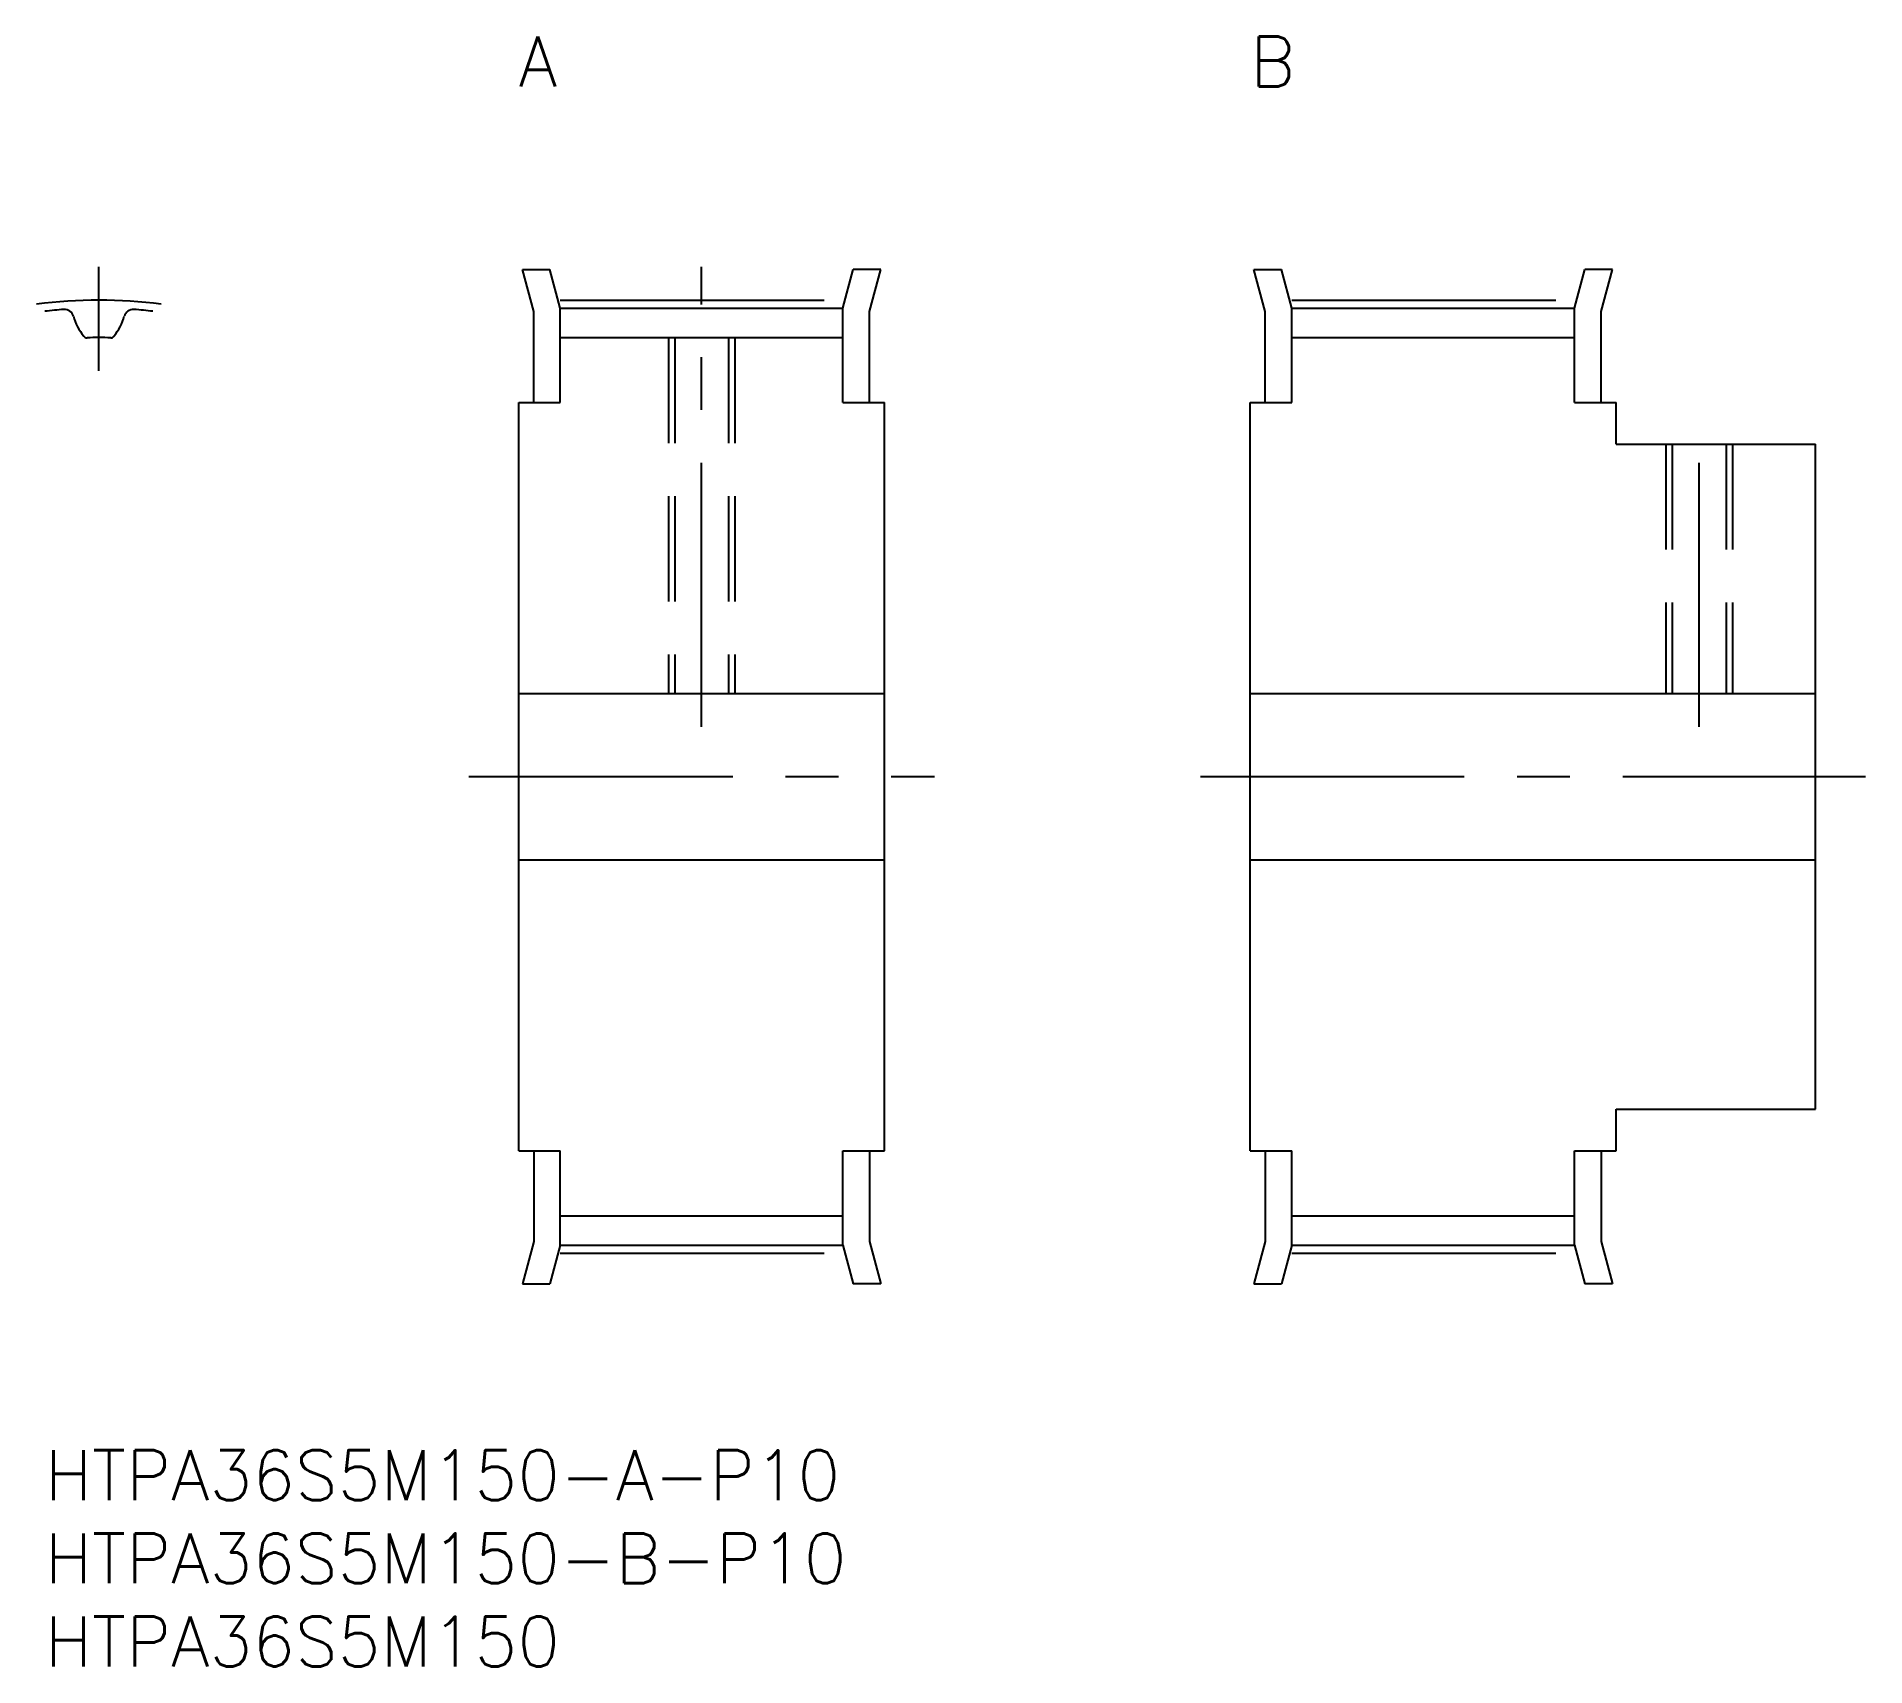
# Model space of a CAD drawing. Extents: x -1 to 110, y -13 to 85.
import ezdxf

# ---------------------------------------------------------------- set-up
doc = ezdxf.new("R2010")
doc.units = 0
doc.header["$LTSCALE"] = 0.5
doc.linetypes.add('CENTER', pattern=[50.8, 31.75, -6.35, 6.35, -6.35])
doc.linetypes.add('DASHED', pattern=[19.05, 12.7, -6.35])
for name, color, linetype in [('MSM_CENTER', 1, 'CENTER'), ('MSM_CONTINUOUS', 7, 'CONTINUOUS'), ('MSM_DASHED', 4, 'DASHED'), ('MSM_PART_NUMBER', 7, 'CONTINUOUS')]:
    doc.layers.add(name, color=color, linetype=linetype)
doc.styles.get("Standard").update_dxf_attribs({"font": 'txt.shx', "height": 3, "bigfont": 'bigfont.shx'})

# ---------------------------------------------------------------- blocks, each defined once
blk = doc.blocks.new('*U3')
at = {"layer": 'MSM_PART_NUMBER'}
blk.add_text('HTPA36S5M150-A-P10', height=3, dxfattribs=at).set_placement((0, -3))
blk = doc.blocks.new('*U4')
at = {"layer": 'MSM_PART_NUMBER'}
blk.add_text('HTPA36S5M150-B-P10', height=3, dxfattribs=at).set_placement((0, -8))
blk = doc.blocks.new('*U5')
at = {"layer": 'MSM_PART_NUMBER'}
blk.add_text('HTPA36S5M150', height=3, dxfattribs=at).set_placement((0, -13))
blk = doc.blocks.new('*U6')
at = {"layer": 'MSM_PART_NUMBER'}
blk.add_text('A', height=3, dxfattribs=at).set_placement((28.5, 82))
blk = doc.blocks.new('*U7')
at = {"layer": 'MSM_PART_NUMBER'}
blk.add_text('B', height=3, dxfattribs=at).set_placement((72.5, 82))

msp = doc.modelspace()

# ---------------------------------------------------------------- linework, layer by layer
at = {"layer": 'MSM_CENTER'}
for p, q in [((3.25, 64.9), (3.25, 71.15)), ((39.5, 43.5), (39.5, 71.15)), ((31, 69.15), (48, 69.15)), ((75, 69.15), (92, 69.15)), ((99.5, 43.5), (99.5, 62.5)), ((25.5, 40.5), (53.5, 40.5)), ((69.5, 40.5), (109.5, 40.5)), ((31, 11.85), (48, 11.85)), ((75, 11.85), (92, 11.85))]:
    msp.add_line(p, q, dxfattribs=at)
msp.add_arc((3.25, 40.5), 28.65, 82.479, 97.521, dxfattribs=at)
at = {"layer": 'MSM_CONTINUOUS'}
for p, q in [((29.4, 68.46), (28.72, 71)), ((28.72, 71), (30.38, 71)), ((31, 68.67), (30.38, 71)), ((48, 68.67), (48.62, 71)), ((50.28, 71), (48.62, 71)), ((49.6, 68.46), (50.28, 71)), ((72.72, 71), (74.38, 71)), ((73.4, 68.46), (72.72, 71)), ((75, 68.67), (74.38, 71)), ((92, 68.67), (92.62, 71)), ((94.28, 71), (92.62, 71)), ((93.6, 68.46), (94.28, 71)), ((29.4, 63), (29.4, 68.46)), ((31, 68.67), (48, 68.67)), ((31, 63), (31, 68.67)), ((48, 63), (48, 68.67)), ((49.6, 63), (49.6, 68.46)), ((73.4, 63), (73.4, 68.46)), ((75, 68.67), (92, 68.67)), ((75, 63), (75, 68.67)), ((92, 63), (92, 68.67)), ((93.6, 63), (93.6, 68.46)), ((31, 66.9), (48, 66.9)), ((75, 66.9), (92, 66.9)), ((28.5, 18), (28.5, 63)), ((28.5, 63), (31, 63)), ((48, 63), (50.5, 63)), ((50.5, 18), (50.5, 63)), ((72.5, 63), (75, 63)), ((72.5, 18), (72.5, 63)), ((92, 63), (94.5, 63)), ((94.5, 60.5), (94.5, 63)), ((94.5, 60.5), (106.5, 60.5)), ((106.5, 20.5), (106.5, 60.5)), ((28.5, 45.5), (50.5, 45.5)), ((72.5, 45.5), (106.5, 45.5)), ((28.5, 35.5), (50.5, 35.5)), ((72.5, 35.5), (106.5, 35.5)), ((94.5, 20.5), (106.5, 20.5)), ((94.5, 18), (94.5, 20.5)), ((28.5, 18), (31, 18)), ((29.4, 18), (29.4, 12.54)), ((31, 12.33), (31, 18)), ((48, 12.33), (48, 18)), ((48, 18), (50.5, 18)), ((49.6, 18), (49.6, 12.54)), ((72.5, 18), (75, 18)), ((73.4, 18), (73.4, 12.54)), ((75, 12.33), (75, 18)), ((92, 12.33), (92, 18)), ((92, 18), (94.5, 18)), ((93.6, 18), (93.6, 12.54)), ((31, 14.1), (48, 14.1)), ((75, 14.1), (92, 14.1)), ((29.4, 12.54), (28.72, 10)), ((31, 12.33), (30.38, 10)), ((31, 12.33), (48, 12.33)), ((48, 12.33), (48.62, 10)), ((49.6, 12.54), (50.28, 10)), ((73.4, 12.54), (72.72, 10)), ((75, 12.33), (74.38, 10)), ((75, 12.33), (92, 12.33)), ((92, 12.33), (92.62, 10)), ((93.6, 12.54), (94.28, 10)), ((28.72, 10), (30.38, 10)), ((50.28, 10), (48.62, 10)), ((72.72, 10), (74.38, 10)), ((94.28, 10), (92.62, 10))]:
    msp.add_line(p, q, dxfattribs=at)
for centre, radius, start, end in [((3.25, 40.5), 28.17, 94.2871, 96.625), ((1.19, 68.04), 0.55, 15.284, 94.2871), ((5.31, 68.04), 0.55, 85.7129, 164.716), ((3.25, 40.5), 28.17, 83.375, 85.7129), ((4.87, 69.05), 3.27, 195.284, 219.1717), ((1.62, 69.05), 3.27, 320.8283, 344.716), ((2.53, 67.14), 0.25, 219.1717, 271.5485), ((3.25, 40.5), 26.4, 88.4515, 91.5485), ((3.97, 67.14), 0.25, 268.4515, 320.8283)]:
    msp.add_arc(centre, radius, start, end, dxfattribs=at)
at = {"layer": 'MSM_DASHED'}
for p, q in [((37.5, 66.9), (37.5, 45.5)), ((37.88, 66.9), (37.88, 45.5)), ((41.12, 66.9), (41.12, 45.5)), ((41.5, 66.9), (41.5, 45.5)), ((97.5, 60.5), (97.5, 45.5)), ((97.88, 60.5), (97.88, 45.5)), ((101.12, 60.5), (101.12, 45.5)), ((101.5, 60.5), (101.5, 45.5))]:
    msp.add_line(p, q, dxfattribs=at)

# ---------------------------------------------------------------- block references
at = {"layer": 'MSM_CONTINUOUS'}
for name in ['*U6', '*U7', '*U3', '*U4', '*U5']:
    msp.add_blockref(name, (0, 0), dxfattribs=at)

doc.saveas('drawing.dxf')
